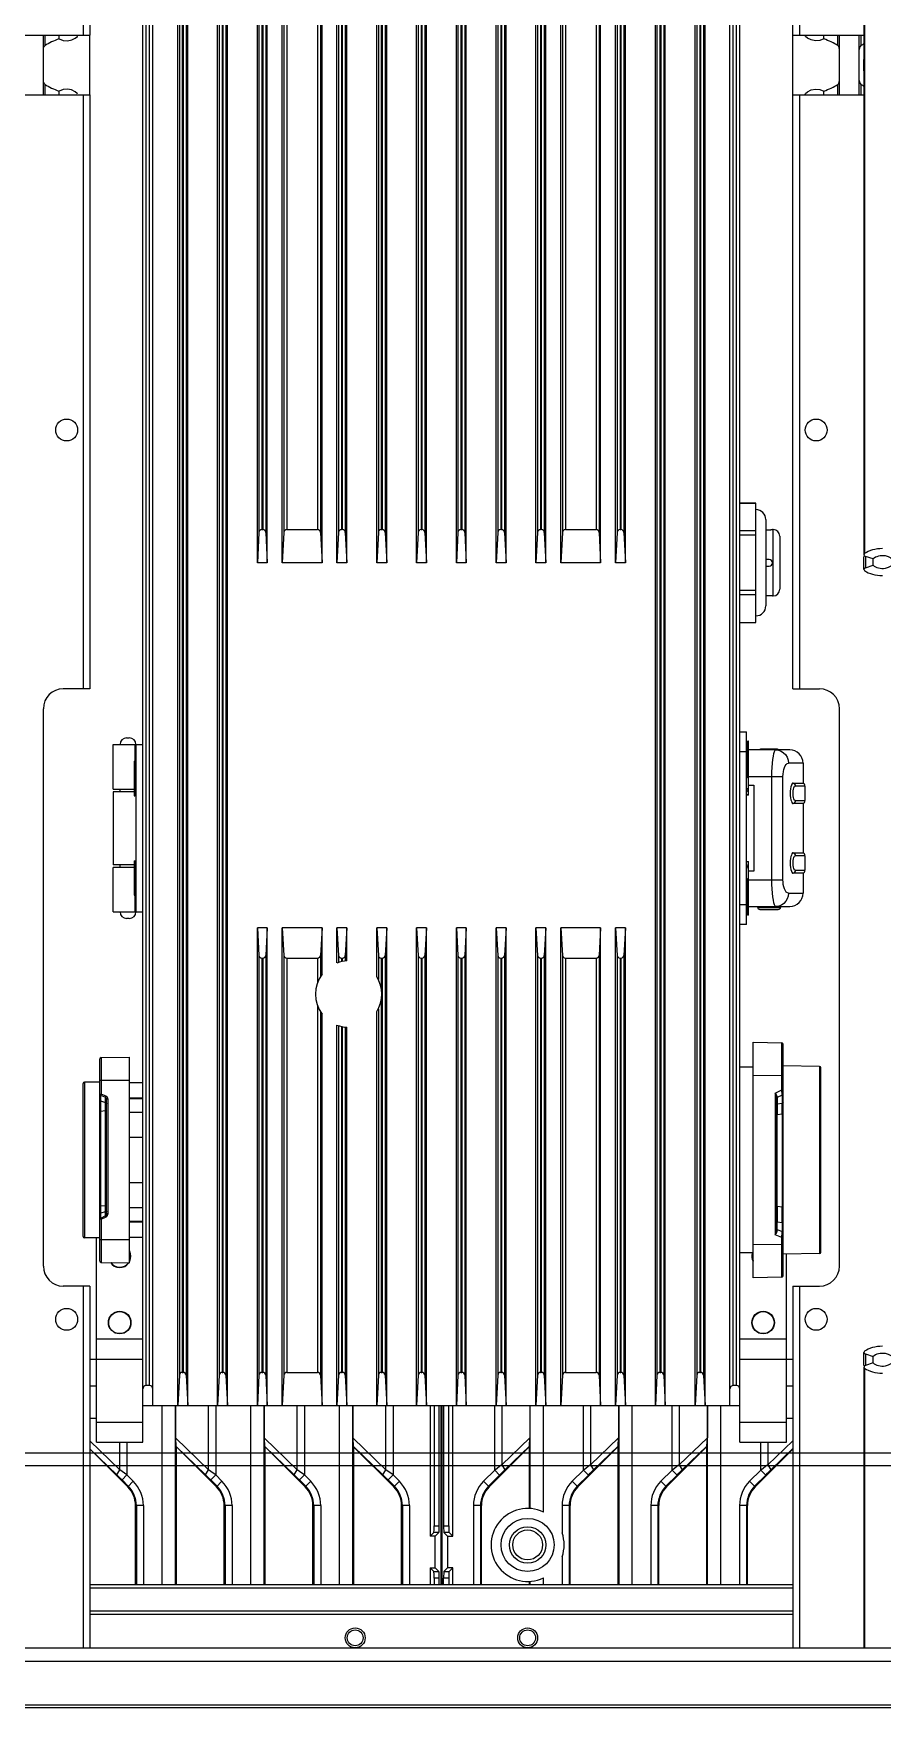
# Model space of a CAD drawing. Header units: millimetres. Extents: x -3132 to 28633, y 682 to 5849.
# Drawn here: x 23249.4 to 23377.4, y 4088.2 to 4340.5 of the extents above; entities that cross this region are included whole.
import ezdxf

# ---------------------------------------------------------------- set-up
doc = ezdxf.new("R2010")
doc.units = ezdxf.units.MM
doc.layers.add('02___PRT_ALL_AXES', color=7, linetype='Continuous')
doc.layers.add('SOLID_GEOM_14', color=7, linetype='Continuous')

# ---------------------------------------------------------------- blocks, each defined once
blk = doc.blocks.new('134567')
at = {"color": 7, "linetype": 'Continuous'}
for p, q in [((3410.58, -319.66), (3410.58, 342.84)), ((3412.08, -314.16), (3412.08, 342.84)), ((3415.83, -314.16), (3415.83, 342.84)), ((3417.33, -314.16), (3417.33, 342.84)), ((3421.83, -314.16), (3421.83, 342.84)), ((3423.33, -314.16), (3423.33, 342.84)), ((3487.83, -314.16), (3487.83, 342.84)), ((3489.33, -314.16), (3489.33, 342.84)), ((3493.83, -314.16), (3493.83, 342.84)), ((3495.33, -314.16), (3495.33, 342.84)), ((3499.08, -314.16), (3499.08, 342.84)), ((3500.58, -319.66), (3500.58, 342.84)), ((3411.08, -311.16), (3411.08, 339.84)), ((3411.58, -311.16), (3411.58, 339.84)), ((3416.07, 338.27), (3416.07, -309.58)), ((3417.09, 338.27), (3417.09, -309.58)), ((3422.07, 338.27), (3422.07, -309.58)), ((3423.09, 338.27), (3423.09, -309.58)), ((3488.07, 338.27), (3488.07, -309.58)), ((3489.09, 338.27), (3489.09, -309.58)), ((3494.07, 338.27), (3494.07, -309.58)), ((3495.09, 338.27), (3495.09, -309.58)), ((3499.58, -311.16), (3499.58, 339.84)), ((3500.08, -311.16), (3500.08, 339.84)), ((3416.52, 337.84), (3416.52, -309.16)), ((3416.64, 337.84), (3416.64, -309.16)), ((3422.52, 337.84), (3422.52, -309.16)), ((3422.64, 337.84), (3422.64, -309.16)), ((3488.52, 337.84), (3488.52, -309.16)), ((3488.64, 337.84), (3488.64, -309.16)), ((3494.52, 337.84), (3494.52, -309.16)), ((3494.64, 337.84), (3494.64, -309.16)), ((3427.83, -187.16), (3427.83, 232.84)), ((3429.33, -187.16), (3429.33, 232.84)), ((3431.58, -187.16), (3431.58, 232.84)), ((3437.58, -187.16), (3437.58, 232.84)), ((3439.83, -187.16), (3439.83, 232.84)), ((3441.33, -187.16), (3441.33, 232.84)), ((3445.83, -187.16), (3445.83, 232.84)), ((3447.33, -187.16), (3447.33, 232.84)), ((3451.83, -187.16), (3451.83, 232.84)), ((3453.33, -187.16), (3453.33, 232.84)), ((3457.83, -187.16), (3457.83, 232.84)), ((3459.33, -187.16), (3459.33, 232.84)), ((3463.83, -187.16), (3463.83, 232.84)), ((3465.33, -187.16), (3465.33, 232.84)), ((3469.83, -187.16), (3469.83, 232.84)), ((3471.33, -187.16), (3471.33, 232.84)), ((3473.58, -187.16), (3473.58, 232.84)), ((3479.58, -187.16), (3479.58, 232.84)), ((3481.83, -187.16), (3481.83, 232.84)), ((3483.33, -187.16), (3483.33, 232.84)), ((3428.07, 228.27), (3428.07, -182.58)), ((3428.52, 227.84), (3428.52, -182.16)), ((3428.64, 227.84), (3428.64, -182.16)), ((3429.09, 228.27), (3429.09, -182.58)), ((3431.82, 228.27), (3431.82, -182.58)), ((3432.27, 227.84), (3432.27, -182.16)), ((3436.89, 227.84), (3436.89, -182.16)), ((3437.34, 228.27), (3437.34, -182.58)), ((3440.07, 228.27), (3440.07, -182.58)), ((3440.52, 227.84), (3440.52, -182.16)), ((3440.64, 227.84), (3440.64, -182.16)), ((3441.09, 228.27), (3441.09, -182.58)), ((3446.07, 228.27), (3446.07, -182.58)), ((3446.52, 227.84), (3446.52, -182.16)), ((3446.64, 227.84), (3446.64, -182.16)), ((3447.09, 228.27), (3447.09, -182.58)), ((3452.07, 228.27), (3452.07, -182.58)), ((3452.52, 227.84), (3452.52, -182.16)), ((3452.64, 227.84), (3452.64, -182.16)), ((3453.09, 228.27), (3453.09, -182.58)), ((3458.07, 228.27), (3458.07, -182.58)), ((3458.52, 227.84), (3458.52, -182.16)), ((3458.64, 227.84), (3458.64, -182.16)), ((3459.09, 228.27), (3459.09, -182.58)), ((3464.07, 228.27), (3464.07, -182.58)), ((3464.52, 227.84), (3464.52, -182.16)), ((3464.64, 227.84), (3464.64, -182.16)), ((3465.09, 228.27), (3465.09, -182.58)), ((3470.07, 228.27), (3470.07, -182.58)), ((3470.52, 227.84), (3470.52, -182.16)), ((3470.64, 227.84), (3470.64, -182.16)), ((3471.09, 228.27), (3471.09, -182.58)), ((3473.82, 228.27), (3473.82, -182.58)), ((3474.27, 227.84), (3474.27, -182.16)), ((3478.89, 227.84), (3478.89, -182.16)), ((3479.34, 228.27), (3479.34, -182.58)), ((3482.07, 228.27), (3482.07, -182.58)), ((3482.52, 227.84), (3482.52, -182.16)), ((3482.64, 227.84), (3482.64, -182.16)), ((3483.09, 228.27), (3483.09, -182.58)), ((3401.58, -12.16), (3401.58, -107.66)), ((3402.58, -12.16), (3402.58, -107.66)), ((3508.58, -206.16), (3508.58, -12.16)), ((3509.58, -12.16), (3509.58, -107.66)), ((3519.27, -21.24), (3519.27, -111.32)), ((3519.39, -185.78), (3519.39, -21.42)), ((3395.58, -109.84), (3395.58, -107.66)), ((3395.83, -109.23), (3395.83, -107.66)), ((3508.58, -107.66), (3519.27, -107.66)), ((3513.22, -108.23), (3513.22, -107.66)), ((3515.33, -109.23), (3515.33, -107.66)), ((3515.58, -116.66), (3515.58, -107.66)), ((3518.58, -116.62), (3518.58, -107.69)), ((3518.83, -107.69), (3518.83, -109.23)), ((3519.27, -113.04), (3519.27, -185.96)), ((3395.58, -116.66), (3395.58, -114.48)), ((3395.83, -116.66), (3395.83, -115.08)), ((3515.33, -116.66), (3515.33, -115.08)), ((3518.83, -115.08), (3518.83, -116.62)), ((3401.58, -116.66), (3401.58, -206.16)), ((3402.58, -116.66), (3402.58, -206.16)), ((3508.58, -116.66), (3519.27, -116.66)), ((3509.58, -116.66), (3509.58, -206.16)), ((3513.22, -116.63), (3513.22, -116.08)), ((3428.07, -182.58), (3427.83, -187.16)), ((3428.52, -182.16), (3428.64, -182.16)), ((3429.09, -182.58), (3429.33, -187.16)), ((3431.82, -182.58), (3431.58, -187.16)), ((3432.27, -182.16), (3436.89, -182.16)), ((3437.34, -182.58), (3437.58, -187.16)), ((3440.07, -182.58), (3439.83, -187.16)), ((3440.52, -182.16), (3440.64, -182.16)), ((3441.09, -182.58), (3441.33, -187.16)), ((3446.07, -182.58), (3445.83, -187.16)), ((3446.52, -182.16), (3446.64, -182.16)), ((3447.09, -182.58), (3447.33, -187.16)), ((3452.07, -182.58), (3451.83, -187.16)), ((3452.52, -182.16), (3452.64, -182.16)), ((3453.09, -182.58), (3453.33, -187.16)), ((3458.07, -182.58), (3457.83, -187.16)), ((3458.52, -182.16), (3458.64, -182.16)), ((3459.09, -182.58), (3459.33, -187.16)), ((3464.07, -182.58), (3463.83, -187.16)), ((3464.52, -182.16), (3464.64, -182.16)), ((3465.09, -182.58), (3465.33, -187.16)), ((3470.07, -182.58), (3469.83, -187.16)), ((3470.52, -182.16), (3470.64, -182.16)), ((3471.09, -182.58), (3471.33, -187.16)), ((3473.82, -182.58), (3473.58, -187.16)), ((3474.27, -182.16), (3478.89, -182.16)), ((3479.34, -182.58), (3479.58, -187.16)), ((3482.07, -182.58), (3481.83, -187.16)), ((3482.52, -182.16), (3482.64, -182.16)), ((3483.09, -182.58), (3483.33, -187.16)), ((3519.27, -188.17), (3519.27, -186.21)), ((3520.65, -186.59), (3519.52, -186.21)), ((3519.52, -186.21), (3519.52, -187.92)), ((3520.65, -187.54), (3520.65, -186.59)), ((3429.33, -187.16), (3427.83, -187.16)), ((3437.58, -187.16), (3431.58, -187.16)), ((3441.33, -187.16), (3439.83, -187.16)), ((3447.33, -187.16), (3445.83, -187.16)), ((3453.33, -187.16), (3451.83, -187.16)), ((3459.33, -187.16), (3457.83, -187.16)), ((3465.33, -187.16), (3463.83, -187.16)), ((3471.33, -187.16), (3469.83, -187.16)), ((3479.58, -187.16), (3473.58, -187.16)), ((3483.33, -187.16), (3481.83, -187.16)), ((3519.52, -187.92), (3520.65, -187.54)), ((3402.58, -206.16), (3398.58, -206.16)), ((3508.58, -206.16), (3512.58, -206.16)), ((3395.58, -293.16), (3395.58, -209.16)), ((3515.58, -293.16), (3515.58, -209.16)), ((3408.13, -213.56), (3408.53, -213.56)), ((3500.58, -212.66), (3501.58, -212.66)), ((3501.58, -241.66), (3501.58, -212.66)), ((3501.78, -214.06), (3501.58, -214.26)), ((3501.88, -214.06), (3501.78, -214.06)), ((3501.78, -219.26), (3501.78, -214.06)), ((3501.88, -222.16), (3501.88, -214.06)), ((3409.42, -214.56), (3409.53, -214.56)), ((3409.42, -217.1), (3409.42, -214.56)), ((3409.53, -217.21), (3409.53, -214.56)), ((3501.58, -215.66), (3500.58, -215.66)), ((3508.09, -215.36), (3501.88, -215.36)), ((3506.27, -215.26), (3503.67, -215.26)), ((3409.28, -217.06), (3409.38, -217.06)), ((3409.28, -217.06), (3409.28, -222.26)), ((3409.38, -217.06), (3409.58, -217.26)), ((3409.38, -217.06), (3409.38, -222.26)), ((3501.78, -219.26), (3501.58, -219.06)), ((3501.62, -219.36), (3507.07, -219.36)), ((3501.88, -219.46), (3501.66, -219.46)), ((3501.88, -219.26), (3501.78, -219.26)), ((3501.78, -219.36), (3501.78, -219.46)), ((3505.39, -234.96), (3505.39, -219.36)), ((3507.07, -234.96), (3507.07, -219.36)), ((3510.09, -217.36), (3507.89, -217.36)), ((3510.09, -217.36), (3510.09, -220.36)), ((3406.08, -221.26), (3409.28, -221.26)), ((3409.28, -221.66), (3406.08, -221.66)), ((3407.13, -221.66), (3407.13, -221.26)), ((3501.88, -220.66), (3502.69, -220.66)), ((3502.69, -220.66), (3502.69, -233.66)), ((3508.62, -220.36), (3510.09, -220.36)), ((3510.39, -220.81), (3508.91, -220.81)), ((3510.39, -220.81), (3510.39, -223)), ((3409.28, -222.26), (3409.38, -222.26)), ((3409.38, -222.26), (3409.58, -222.05)), ((3501.58, -222.11), (3501.88, -222.04)), ((3501.88, -222.16), (3501.58, -222.16)), ((3510.09, -223.46), (3508.62, -223.46)), ((3508.91, -223), (3510.39, -223)), ((3510.09, -223.46), (3510.09, -230.86)), ((3409.28, -232.06), (3409.38, -232.06)), ((3409.28, -232.06), (3409.28, -237.26)), ((3409.38, -232.06), (3409.58, -232.26)), ((3409.38, -232.06), (3409.38, -237.26)), ((3508.62, -230.86), (3510.09, -230.86)), ((3510.39, -231.31), (3508.91, -231.31)), ((3510.39, -231.31), (3510.39, -233.5)), ((3409.28, -232.66), (3406.08, -232.66)), ((3409.28, -233.06), (3406.08, -233.06)), ((3407.13, -233.06), (3407.13, -232.66)), ((3501.58, -232.16), (3501.88, -232.16)), ((3501.88, -232.27), (3501.58, -232.2)), ((3501.88, -240.26), (3501.88, -232.16)), ((3502.69, -233.66), (3501.88, -233.66)), ((3510.09, -233.96), (3508.62, -233.96)), ((3508.91, -233.5), (3510.39, -233.5)), ((3510.09, -233.96), (3510.09, -236.96)), ((3409.38, -237.26), (3409.58, -237.05)), ((3409.53, -239.76), (3409.53, -237.11)), ((3501.78, -235.06), (3501.58, -235.26)), ((3501.62, -234.96), (3507.07, -234.96)), ((3501.66, -234.86), (3501.88, -234.86)), ((3501.78, -234.86), (3501.78, -234.96)), ((3501.88, -235.06), (3501.78, -235.06)), ((3501.78, -240.26), (3501.78, -235.06)), ((3507.89, -236.96), (3510.09, -236.96)), ((3409.28, -237.26), (3409.38, -237.26)), ((3409.42, -239.76), (3409.42, -237.22)), ((3500.58, -238.66), (3501.58, -238.66)), ((3501.88, -238.96), (3508.09, -238.96)), ((3503.4, -239.06), (3503.21, -239.1)), ((3503.21, -239.1), (3506.74, -239.1)), ((3506.54, -239.06), (3503.4, -239.06)), ((3503.59, -239.4), (3506.36, -239.4)), ((3503.77, -239.06), (3503.77, -238.96)), ((3506.17, -239.06), (3506.17, -238.96)), ((3506.54, -239.06), (3506.74, -239.1)), ((3408.53, -240.76), (3408.13, -240.76)), ((3409.53, -239.76), (3409.42, -239.76)), ((3429.33, -242.16), (3427.83, -242.16)), ((3427.83, -242.16), (3428.07, -246.34)), ((3427.83, -314.16), (3427.83, -242.16)), ((3429.33, -242.16), (3429.09, -246.34)), ((3429.33, -314.16), (3429.33, -242.16)), ((3437.58, -242.16), (3431.58, -242.16)), ((3431.58, -242.16), (3431.82, -246.34)), ((3431.58, -314.16), (3431.58, -242.16)), ((3437.58, -242.16), (3437.34, -246.34)), ((3441.33, -242.16), (3439.83, -242.16)), ((3439.83, -242.16), (3440.07, -246.34)), ((3441.33, -242.16), (3441.09, -246.34)), ((3447.33, -242.16), (3445.83, -242.16)), ((3445.83, -242.16), (3446.07, -246.34)), ((3447.33, -242.16), (3447.09, -246.34)), ((3447.33, -314.16), (3447.33, -242.16)), ((3453.33, -242.16), (3451.83, -242.16)), ((3451.83, -242.16), (3452.07, -246.34)), ((3451.83, -314.16), (3451.83, -242.16)), ((3453.33, -242.16), (3453.09, -246.34)), ((3453.33, -314.16), (3453.33, -242.16)), ((3459.33, -242.16), (3457.83, -242.16)), ((3457.83, -242.16), (3458.07, -246.34)), ((3457.83, -314.16), (3457.83, -242.16)), ((3459.33, -242.16), (3459.09, -246.34)), ((3459.33, -314.16), (3459.33, -242.16)), ((3465.33, -242.16), (3463.83, -242.16)), ((3463.83, -242.16), (3464.07, -246.34)), ((3463.83, -314.16), (3463.83, -242.16)), ((3465.33, -242.16), (3465.09, -246.34)), ((3465.33, -314.16), (3465.33, -242.16)), ((3471.33, -242.16), (3469.83, -242.16)), ((3469.83, -242.16), (3470.07, -246.34)), ((3469.83, -314.16), (3469.83, -242.16)), ((3471.33, -242.16), (3471.09, -246.34)), ((3471.33, -314.16), (3471.33, -242.16)), ((3479.58, -242.16), (3473.58, -242.16)), ((3473.58, -242.16), (3473.82, -246.34)), ((3473.58, -314.16), (3473.58, -242.16)), ((3479.58, -242.16), (3479.34, -246.34)), ((3479.58, -314.16), (3479.58, -242.16)), ((3483.33, -242.16), (3481.83, -242.16)), ((3481.83, -242.16), (3482.07, -246.34)), ((3481.83, -314.16), (3481.83, -242.16)), ((3483.33, -242.16), (3483.09, -246.34)), ((3483.33, -314.16), (3483.33, -242.16)), ((3501.58, -241.66), (3500.58, -241.66)), ((3501.78, -240.26), (3501.58, -240.06)), ((3501.88, -240.26), (3501.78, -240.26)), ((3428.07, -246.34), (3428.07, -309.58)), ((3428.52, -246.73), (3428.64, -246.73)), ((3428.52, -246.73), (3428.52, -309.16)), ((3428.64, -246.73), (3428.64, -309.16)), ((3429.09, -246.34), (3429.09, -309.58)), ((3431.82, -246.34), (3431.82, -309.58)), ((3432.27, -246.73), (3436.89, -246.73)), ((3432.27, -246.73), (3432.27, -309.16)), ((3440.52, -246.73), (3440.64, -246.73)), ((3446.52, -246.73), (3446.64, -246.73)), ((3447.09, -246.34), (3447.09, -309.58)), ((3452.07, -246.34), (3452.07, -309.58)), ((3452.52, -246.73), (3452.64, -246.73)), ((3452.52, -246.73), (3452.52, -309.16)), ((3452.64, -246.73), (3452.64, -309.16)), ((3453.09, -246.34), (3453.09, -309.58)), ((3458.07, -246.34), (3458.07, -309.58)), ((3458.52, -246.73), (3458.64, -246.73)), ((3458.52, -246.73), (3458.52, -309.16)), ((3458.64, -246.73), (3458.64, -309.16)), ((3459.09, -246.34), (3459.09, -309.58)), ((3464.07, -246.34), (3464.07, -309.58)), ((3464.52, -246.73), (3464.64, -246.73)), ((3464.52, -246.73), (3464.52, -309.16)), ((3464.64, -246.73), (3464.64, -309.16)), ((3465.09, -246.34), (3465.09, -309.58)), ((3470.07, -246.34), (3470.07, -309.58)), ((3470.52, -246.73), (3470.64, -246.73)), ((3470.52, -246.73), (3470.52, -309.16)), ((3470.64, -246.73), (3470.64, -309.16)), ((3471.09, -246.34), (3471.09, -309.58)), ((3473.82, -246.34), (3473.82, -309.58)), ((3474.27, -246.73), (3478.89, -246.73)), ((3474.27, -246.73), (3474.27, -309.16)), ((3478.89, -246.73), (3478.89, -309.16)), ((3479.34, -246.34), (3479.34, -309.58)), ((3482.07, -246.34), (3482.07, -309.58)), ((3482.52, -246.73), (3482.64, -246.73)), ((3482.52, -246.73), (3482.52, -309.16)), ((3482.64, -246.73), (3482.64, -309.16)), ((3483.09, -246.34), (3483.09, -309.58)), ((3502.58, -259.41), (3506.89, -259.48)), ((3502.58, -294.91), (3502.58, -259.41)), ((3506.89, -266.57), (3506.89, -259.48)), ((3507.08, -294.63), (3507.08, -259.68)), ((3404.08, -292.38), (3404.08, -261.93)), ((3404.28, -261.73), (3408.58, -261.66)), ((3404.28, -261.73), (3404.28, -267.23)), ((3408.58, -292.66), (3408.58, -261.66)), ((3502.58, -263.16), (3500.58, -263.16)), ((3506.89, -264.48), (3502.58, -264.41)), ((3506.89, -264.48), (3507.08, -264.48)), ((3512.59, -263.05), (3507.08, -262.96)), ((3512.59, -263.05), (3512.59, -291.26)), ((3512.78, -291.06), (3512.78, -263.25)), ((3401.58, -288.69), (3401.58, -265.63)), ((3404.08, -265.41), (3401.78, -265.43)), ((3401.78, -265.43), (3401.78, -288.89)), ((3408.58, -265.16), (3404.08, -265.16)), ((3404.08, -267.23), (3404.28, -267.23)), ((3405.02, -267.54), (3404.28, -267.23)), ((3408.58, -265.47), (3410.58, -265.48)), ((3505.89, -267.07), (3506.89, -266.57)), ((3505.89, -267.07), (3505.89, -288.43)), ((3506.95, -267.37), (3506.21, -267.73)), ((3507.08, -266.57), (3506.89, -266.57)), ((3506.95, -267.37), (3506.89, -266.57)), ((3506.95, -267.37), (3506.95, -268.59)), ((3404.21, -267.4), (3404.95, -267.7)), ((3404.21, -267.4), (3404.21, -285.96)), ((3404.21, -268.25), (3404.95, -268.48)), ((3404.21, -269.79), (3404.95, -269.71)), ((3404.95, -285.59), (3404.95, -267.7)), ((3405.28, -267.97), (3405.08, -267.97)), ((3405.08, -285.2), (3405.08, -267.97)), ((3405.28, -267.97), (3405.28, -285.2)), ((3410.58, -267.84), (3408.58, -267.83)), ((3410.58, -267.96), (3408.58, -267.96)), ((3506.08, -287.64), (3506.08, -267.86)), ((3506.21, -267.73), (3506.21, -268.69)), ((3506.21, -268.69), (3506.95, -268.59)), ((3408.58, -269.95), (3410.58, -269.96)), ((3506.95, -270.25), (3506.21, -270.34)), ((3506.21, -284.12), (3506.21, -270.34)), ((3506.95, -270.25), (3506.95, -284.22)), ((3410.58, -273.76), (3408.58, -273.76)), ((3408.58, -280.55), (3410.58, -280.55)), ((3404.21, -284.01), (3404.95, -284.06)), ((3404.95, -284.98), (3404.21, -285.17)), ((3410.58, -284.35), (3408.58, -284.36)), ((3506.21, -284.12), (3506.95, -284.22)), ((3404.28, -286.09), (3404.08, -286.09)), ((3404.95, -285.59), (3404.21, -285.96)), ((3404.21, -285.96), (3404.28, -286.09)), ((3404.28, -286.09), (3405.02, -285.73)), ((3404.28, -286.09), (3404.28, -292.58)), ((3405.02, -285.73), (3404.95, -285.59)), ((3405.08, -285.2), (3405.28, -285.2)), ((3408.58, -286.35), (3410.58, -286.35)), ((3408.58, -286.48), (3410.58, -286.47)), ((3506.21, -286.47), (3506.95, -286.58)), ((3506.21, -287.62), (3506.21, -286.47)), ((3506.95, -286.58), (3506.95, -287.92)), ((3404.08, -288.91), (3401.78, -288.89)), ((3403.58, -319.66), (3403.58, -288.9)), ((3404.08, -289.16), (3408.58, -289.16)), ((3410.58, -288.83), (3408.58, -288.85)), ((3502.58, -289.91), (3506.89, -289.83)), ((3506.89, -288.84), (3505.89, -288.43)), ((3506.21, -287.62), (3506.95, -287.92)), ((3506.21, -287.62), (3506.22, -287.78)), ((3506.89, -288.84), (3506.94, -288.1)), ((3506.89, -288.84), (3507.08, -288.84)), ((3506.89, -294.83), (3506.89, -288.84)), ((3507.08, -289.83), (3506.89, -289.83)), ((3506.94, -288.1), (3506.95, -287.92)), ((3404.28, -292.58), (3408.58, -292.66)), ((3502.58, -291.16), (3500.58, -291.16)), ((3512.59, -291.26), (3507.08, -291.36)), ((3507.58, -319.66), (3507.58, -291.35)), ((3506.89, -294.83), (3502.58, -294.91)), ((3402.58, -296.16), (3398.58, -296.16)), ((3401.58, -296.16), (3401.58, -350.66)), ((3402.58, -296.16), (3402.58, -350.66)), ((3508.58, -296.16), (3512.58, -296.16)), ((3508.58, -296.16), (3508.58, -350.66)), ((3509.58, -296.16), (3509.58, -350.66)), ((3410.58, -304.16), (3403.58, -304.16)), ((3507.58, -304.16), (3500.58, -304.16)), ((3402.58, -307.16), (3410.58, -307.16)), ((3500.58, -307.16), (3508.58, -307.16)), ((3519.27, -308.1), (3519.27, -306.14)), ((3519.52, -306.39), (3520.65, -306.77)), ((3519.52, -306.39), (3519.52, -308.1)), ((3520.65, -307.73), (3519.52, -308.1)), ((3520.65, -307.73), (3520.65, -306.77)), ((3416.07, -309.58), (3415.83, -314.16)), ((3416.52, -309.16), (3416.64, -309.16)), ((3417.09, -309.58), (3417.33, -314.16)), ((3422.07, -309.58), (3421.83, -314.16)), ((3422.52, -309.16), (3422.64, -309.16)), ((3423.09, -309.58), (3423.33, -314.16)), ((3428.07, -309.58), (3427.83, -314.16)), ((3428.52, -309.16), (3428.64, -309.16)), ((3429.09, -309.58), (3429.33, -314.16)), ((3431.82, -309.58), (3431.58, -314.16)), ((3432.27, -309.16), (3436.89, -309.16)), ((3437.34, -309.58), (3437.58, -314.16)), ((3440.07, -309.58), (3439.83, -314.16)), ((3440.52, -309.16), (3440.64, -309.16)), ((3441.09, -309.58), (3441.33, -314.16)), ((3446.07, -309.58), (3445.83, -314.16)), ((3446.52, -309.16), (3446.64, -309.16)), ((3447.09, -309.58), (3447.33, -314.16)), ((3452.07, -309.58), (3451.83, -314.16)), ((3452.52, -309.16), (3452.64, -309.16)), ((3453.09, -309.58), (3453.33, -314.16)), ((3458.07, -309.58), (3457.83, -314.16)), ((3458.52, -309.16), (3458.64, -309.16)), ((3459.09, -309.58), (3459.33, -314.16)), ((3464.07, -309.58), (3463.83, -314.16)), ((3464.52, -309.16), (3464.64, -309.16)), ((3465.09, -309.58), (3465.33, -314.16)), ((3470.07, -309.58), (3469.83, -314.16)), ((3470.52, -309.16), (3470.64, -309.16)), ((3471.09, -309.58), (3471.33, -314.16)), ((3473.82, -309.58), (3473.58, -314.16)), ((3474.27, -309.16), (3478.89, -309.16)), ((3479.34, -309.58), (3479.58, -314.16)), ((3482.07, -309.58), (3481.83, -314.16)), ((3482.52, -309.16), (3482.64, -309.16)), ((3483.09, -309.58), (3483.33, -314.16)), ((3488.07, -309.58), (3487.83, -314.16)), ((3488.52, -309.16), (3488.64, -309.16)), ((3489.09, -309.58), (3489.33, -314.16)), ((3494.07, -309.58), (3493.83, -314.16)), ((3494.52, -309.16), (3494.64, -309.16)), ((3495.09, -309.58), (3495.33, -314.16)), ((3519.27, -308.35), (3519.27, -350.66)), ((3519.39, -350.66), (3519.39, -308.54)), ((3402.58, -311.21), (3403.58, -311.21)), ((3411.58, -311.16), (3411.08, -311.16)), ((3500.08, -311.16), (3499.58, -311.16)), ((3507.58, -311.21), (3508.58, -311.21)), ((3410.58, -314.16), (3500.58, -314.16)), ((3413.46, -341.16), (3413.46, -314.16)), ((3415.46, -314.16), (3415.46, -341.16)), ((3415.52, -319.06), (3415.52, -314.16)), ((3420.48, -323.85), (3420.48, -314.16)), ((3421.55, -314.16), (3421.55, -324.62)), ((3426.83, -341.16), (3426.83, -314.16)), ((3428.83, -314.16), (3428.83, -341.16)), ((3428.89, -319.06), (3428.89, -314.16)), ((3433.85, -323.85), (3433.85, -314.16)), ((3434.92, -314.16), (3434.92, -324.62)), ((3440.2, -341.16), (3440.2, -314.16)), ((3442.2, -314.16), (3442.2, -341.17)), ((3442.26, -319.06), (3442.26, -314.16)), ((3447.22, -323.85), (3447.22, -314.16)), ((3448.29, -314.16), (3448.29, -324.62)), ((3453.86, -314.16), (3453.86, -333.85)), ((3454.48, -314.16), (3454.48, -332.29)), ((3455.26, -332.29), (3455.26, -314.16)), ((3455.48, -314.16), (3455.48, -341.16)), ((3455.68, -341.16), (3455.68, -314.16)), ((3455.9, -314.16), (3455.9, -332.29)), ((3456.68, -332.29), (3456.68, -314.16)), ((3457.3, -333.85), (3457.3, -314.16)), ((3463.62, -323.88), (3463.62, -314.16)), ((3464.69, -314.16), (3464.69, -323.11)), ((3468.93, -314.16), (3468.93, -319.02)), ((3468.97, -329.67), (3468.97, -314.16)), ((3470.96, -330.2), (3470.96, -314.16)), ((3476.99, -323.88), (3476.99, -314.16)), ((3478.06, -314.16), (3478.06, -323.11)), ((3482.3, -314.16), (3482.3, -319.02)), ((3482.34, -314.16), (3482.34, -341.16)), ((3484.33, -341.16), (3484.33, -314.16)), ((3490.36, -323.88), (3490.36, -314.16)), ((3491.43, -314.16), (3491.43, -323.11)), ((3495.67, -314.16), (3495.67, -319.02)), ((3495.71, -341.16), (3495.71, -314.16)), ((3497.7, -341.16), (3497.7, -314.16)), ((3403.58, -316.11), (3402.58, -316.11)), ((3403.58, -316.66), (3410.58, -316.66)), ((3500.58, -316.66), (3507.58, -316.66)), ((3508.58, -316.11), (3507.58, -316.11)), ((3407.11, -323.85), (3402.58, -319.48)), ((3403.58, -319.66), (3410.58, -319.66)), ((3407.11, -323.85), (3407.11, -319.66)), ((3408.18, -319.66), (3408.18, -324.62)), ((3420.48, -323.85), (3415.52, -319.06)), ((3415.59, -320.32), (3415.52, -319.06)), ((3415.59, -320.32), (3420.02, -324.59)), ((3415.59, -320.34), (3415.6, -320.34)), ((3415.6, -320.34), (3415.6, -341.16)), ((3415.6, -320.35), (3421.66, -326.41)), ((3433.85, -323.85), (3428.89, -319.06)), ((3428.96, -320.32), (3428.89, -319.06)), ((3428.96, -320.32), (3433.39, -324.59)), ((3428.96, -320.34), (3428.97, -320.34)), ((3428.97, -320.34), (3428.97, -341.16)), ((3428.97, -320.35), (3435.03, -326.41)), ((3447.22, -323.85), (3442.26, -319.06)), ((3442.33, -320.32), (3442.26, -319.06)), ((3442.33, -320.32), (3446.76, -324.59)), ((3442.33, -320.32), (3442.34, -320.36)), ((3442.34, -320.36), (3448.4, -326.41)), ((3442.34, -320.36), (3442.34, -341.16)), ((3462.77, -326.41), (3468.82, -320.36)), ((3468.93, -319.02), (3464.69, -323.11)), ((3465.15, -323.86), (3468.86, -320.27)), ((3468.82, -320.36), (3468.86, -320.27)), ((3468.82, -320.36), (3468.82, -329.66)), ((3468.86, -320.27), (3468.93, -319.02)), ((3476.14, -326.41), (3482.19, -320.36)), ((3482.3, -319.02), (3478.06, -323.11)), ((3478.52, -323.86), (3482.23, -320.27)), ((3482.19, -320.36), (3482.23, -320.27)), ((3482.19, -320.36), (3482.19, -341.16)), ((3482.23, -320.27), (3482.3, -319.02)), ((3489.51, -326.41), (3495.56, -320.36)), ((3495.67, -319.02), (3491.43, -323.11)), ((3491.89, -323.86), (3495.6, -320.27)), ((3495.56, -320.36), (3495.6, -320.27)), ((3495.56, -320.36), (3495.56, -341.16)), ((3495.6, -320.27), (3495.67, -319.02)), ((3500.58, -319.66), (3507.58, -319.66)), ((3503.73, -323.88), (3503.73, -319.66)), ((3508.58, -319.45), (3504.8, -323.11)), ((3504.8, -319.66), (3504.8, -323.11)), ((3402.58, -320.67), (3406.65, -324.59)), ((3402.58, -320.7), (3408.29, -326.41)), ((3502.88, -326.41), (3508.58, -320.71)), ((3505.26, -323.86), (3508.58, -320.64)), ((3406.65, -324.59), (3407.11, -323.85)), ((3408.18, -324.62), (3407.43, -325.37)), ((3407.43, -325.37), (3408.38, -326.32)), ((3409.13, -325.57), (3408.18, -324.62)), ((3420.02, -324.59), (3420.48, -323.85)), ((3421.55, -324.62), (3420.8, -325.37)), ((3420.8, -325.37), (3421.75, -326.32)), ((3422.5, -325.57), (3421.55, -324.62)), ((3433.39, -324.59), (3433.85, -323.85)), ((3434.17, -325.37), (3434.92, -324.62)), ((3434.17, -325.37), (3435.12, -326.32)), ((3435.87, -325.57), (3434.92, -324.62)), ((3446.76, -324.59), (3447.22, -323.85)), ((3448.29, -324.62), (3447.54, -325.37)), ((3447.54, -325.37), (3448.49, -326.32)), ((3449.24, -325.57), (3448.29, -324.62)), ((3463.62, -323.88), (3461.93, -325.57)), ((3464.36, -324.63), (3462.67, -326.32)), ((3464.36, -324.63), (3463.62, -323.88)), ((3464.69, -323.11), (3465.15, -323.86)), ((3476.99, -323.88), (3475.3, -325.57)), ((3477.73, -324.63), (3476.04, -326.32)), ((3477.73, -324.63), (3476.99, -323.88)), ((3478.06, -323.11), (3478.52, -323.86)), ((3490.36, -323.88), (3488.67, -325.57)), ((3491.1, -324.63), (3489.41, -326.32)), ((3491.1, -324.63), (3490.36, -323.88)), ((3491.43, -323.11), (3491.89, -323.86)), ((3503.73, -323.88), (3502.04, -325.57)), ((3504.47, -324.63), (3502.78, -326.32)), ((3504.47, -324.63), (3503.73, -323.88)), ((3504.8, -323.11), (3505.26, -323.86)), ((3408.29, -326.41), (3409.13, -325.57)), ((3421.66, -326.41), (3422.5, -325.57)), ((3435.03, -326.41), (3435.87, -325.57)), ((3448.4, -326.41), (3449.24, -325.57)), ((3461.93, -325.57), (3462.77, -326.41)), ((3475.3, -325.57), (3476.14, -326.41)), ((3488.67, -325.57), (3489.51, -326.41)), ((3502.04, -325.57), (3502.88, -326.41)), ((3410.65, -329.24), (3409.46, -329.24)), ((3409.46, -341.16), (3409.46, -329.24)), ((3409.59, -329.24), (3409.59, -341.16)), ((3410.65, -329.24), (3410.65, -341.16)), ((3424.02, -329.24), (3422.83, -329.24)), ((3422.83, -341.16), (3422.83, -329.24)), ((3422.96, -329.24), (3422.96, -341.16)), ((3424.02, -329.24), (3424.02, -341.16)), ((3437.39, -329.24), (3436.2, -329.24)), ((3436.2, -341.16), (3436.2, -329.24)), ((3436.33, -329.24), (3436.33, -341.16)), ((3437.39, -329.24), (3437.39, -341.16)), ((3450.76, -329.24), (3449.57, -329.24)), ((3449.57, -341.16), (3449.57, -329.24)), ((3449.7, -329.24), (3449.7, -341.16)), ((3450.76, -329.24), (3450.76, -341.16)), ((3461.6, -329.24), (3460.41, -329.24)), ((3460.41, -329.24), (3460.41, -341.16)), ((3461.46, -329.24), (3461.46, -341.16)), ((3461.6, -341.16), (3461.6, -329.24)), ((3474.97, -329.24), (3473.78, -329.24)), ((3473.78, -329.24), (3473.78, -333.35)), ((3474.83, -329.24), (3474.83, -341.16)), ((3474.97, -341.16), (3474.97, -329.24)), ((3488.34, -329.24), (3487.15, -329.24)), ((3487.15, -329.24), (3487.15, -341.16)), ((3488.2, -329.24), (3488.2, -341.16)), ((3488.34, -341.16), (3488.34, -329.24)), ((3501.71, -329.24), (3500.52, -329.24)), ((3500.52, -329.24), (3500.52, -341.16)), ((3501.57, -329.24), (3501.57, -341.16)), ((3501.71, -341.16), (3501.71, -329.24)), ((3454.48, -332.29), (3455.26, -332.29)), ((3455.9, -332.29), (3456.68, -332.29)), ((3454.43, -333.28), (3453.86, -333.85)), ((3454.64, -333.85), (3453.86, -333.85)), ((3455.21, -333.28), (3454.43, -333.28)), ((3455.21, -333.28), (3454.64, -333.85)), ((3454.64, -338.62), (3454.64, -333.85)), ((3456.73, -333.28), (3455.95, -333.28)), ((3456.52, -333.85), (3455.95, -333.28)), ((3456.52, -333.85), (3457.3, -333.85)), ((3456.52, -333.85), (3456.52, -338.62)), ((3457.3, -333.85), (3456.73, -333.28)), ((3473.78, -336.96), (3473.78, -341.16)), ((3453.86, -338.62), (3454.64, -338.62)), ((3454.43, -339.18), (3453.86, -338.62)), ((3453.86, -338.62), (3453.86, -341.16)), ((3454.43, -339.18), (3455.21, -339.18)), ((3455.26, -340.18), (3454.48, -340.18)), ((3454.48, -340.18), (3454.48, -341.16)), ((3455.21, -339.18), (3454.64, -338.62)), ((3455.26, -341.16), (3455.26, -340.18)), ((3456.68, -340.18), (3455.9, -340.18)), ((3455.9, -341.16), (3455.9, -340.18)), ((3456.52, -338.62), (3455.95, -339.18)), ((3455.95, -339.18), (3456.73, -339.18)), ((3457.3, -338.62), (3456.52, -338.62)), ((3456.68, -340.18), (3456.68, -341.16)), ((3457.3, -338.62), (3456.73, -339.18)), ((3457.3, -341.16), (3457.3, -338.62)), ((3470.96, -341.16), (3470.96, -340.12)), ((3508.58, -341.16), (3402.58, -341.16)), ((3508.58, -341.66), (3402.58, -341.66)), ((3468.82, -340.65), (3468.82, -341.16)), ((3468.97, -341.17), (3468.97, -340.64)), ((3508.58, -345.16), (3402.58, -345.16)), ((3508.58, -345.66), (3402.58, -345.66)), ((3244.08, -350.66), (3667.08, -350.66)), ((3244.08, -352.66), (3667.08, -352.66)), ((3244.08, -359.66), (3667.08, -359.66))]:
    blk.add_line(p, q, dxfattribs=at)
for points in [[(3513.22, -108.23), (3512.62, -108.46), (3511.97, -108.52), (3511.33, -108.39), (3510.78, -108.13), (3510.47, -107.86), (3510.43, -107.77)], [(3515.58, -109.84), (3515.56, -109.59), (3515.48, -109.39), (3515.33, -109.23)], [(3518.83, -109.23), (3518.69, -109.39), (3518.61, -109.59), (3518.58, -109.84)], [(3519.27, -113.04), (3519.27, -112.7), (3519.28, -112.36), (3519.28, -112.01), (3519.28, -111.66), (3519.27, -111.32)], [(3510.79, -116.18), (3511.33, -115.92), (3511.98, -115.8), (3512.63, -115.86), (3513.22, -116.08)], [(3515.33, -115.08), (3515.48, -114.93), (3515.56, -114.72), (3515.58, -114.48)], [(3518.58, -114.48), (3518.61, -114.72), (3518.69, -114.93), (3518.83, -115.08)], [(3510.43, -116.54), (3510.47, -116.45), (3510.79, -116.18)], [(3505.39, -219.36), (3505.4, -218.68), (3505.43, -218), (3505.48, -217.35), (3505.54, -216.79), (3505.62, -216.3), (3505.71, -215.89), (3505.8, -215.6), (3505.9, -215.42), (3506, -215.36)], [(3506, -215.36), (3506.42, -215.41), (3506.81, -215.55), (3507.16, -215.78), (3507.46, -216.08), (3507.69, -216.47), (3507.84, -216.9), (3507.89, -217.36)], [(3507.07, -219.36), (3507.08, -219), (3507.13, -218.64), (3507.2, -218.3), (3507.3, -218), (3507.42, -217.74), (3507.57, -217.54), (3507.72, -217.4), (3507.89, -217.36)], [(3501.58, -221.33), (3501.74, -221.38), (3501.88, -221.4)], [(3501.58, -221.64), (3501.59, -221.64), (3501.67, -221.59), (3501.76, -221.55), (3501.86, -221.51), (3501.88, -221.5)], [(3508.62, -220.36), (3508.52, -220.39), (3508.43, -220.51), (3508.35, -220.7), (3508.27, -220.94), (3508.22, -221.24), (3508.18, -221.56), (3508.17, -221.91), (3508.18, -222.25), (3508.22, -222.57), (3508.27, -222.87), (3508.34, -223.11), (3508.43, -223.3), (3508.52, -223.42), (3508.62, -223.46)], [(3508.91, -223), (3508.83, -222.97), (3508.77, -222.87), (3508.7, -222.72), (3508.65, -222.53), (3508.62, -222.29), (3508.6, -222.04), (3508.6, -221.78), (3508.62, -221.52), (3508.65, -221.29), (3508.7, -221.09), (3508.77, -220.94), (3508.83, -220.85), (3508.91, -220.81)], [(3508.62, -220.36), (3508.73, -220.43), (3508.83, -220.54), (3508.89, -220.67), (3508.91, -220.81)], [(3508.91, -223), (3508.89, -223.14), (3508.83, -223.27), (3508.74, -223.38), (3508.62, -223.46)], [(3508.62, -230.86), (3508.52, -230.89), (3508.43, -231.01), (3508.35, -231.2), (3508.27, -231.44), (3508.22, -231.74), (3508.18, -232.06), (3508.17, -232.41), (3508.18, -232.75), (3508.22, -233.07), (3508.27, -233.37), (3508.34, -233.61), (3508.43, -233.8), (3508.52, -233.92), (3508.62, -233.96)], [(3508.91, -233.5), (3508.83, -233.47), (3508.77, -233.37), (3508.7, -233.22), (3508.65, -233.03), (3508.62, -232.79), (3508.6, -232.54), (3508.6, -232.28), (3508.62, -232.02), (3508.65, -231.79), (3508.7, -231.59), (3508.77, -231.44), (3508.83, -231.35), (3508.91, -231.31)], [(3508.62, -230.86), (3508.73, -230.93), (3508.83, -231.04), (3508.89, -231.17), (3508.91, -231.31)], [(3501.88, -232.82), (3501.86, -232.8), (3501.76, -232.76), (3501.67, -232.72), (3501.59, -232.68), (3501.58, -232.67)], [(3501.88, -232.91), (3501.75, -232.93), (3501.58, -232.98)], [(3508.91, -233.5), (3508.89, -233.64), (3508.83, -233.77), (3508.74, -233.88), (3508.62, -233.96)], [(3506, -238.96), (3505.9, -238.89), (3505.8, -238.71), (3505.71, -238.42), (3505.62, -238.01), (3505.54, -237.52), (3505.48, -236.96), (3505.43, -236.31), (3505.4, -235.63), (3505.39, -234.96)], [(3507.89, -236.96), (3507.84, -237.4), (3507.71, -237.81), (3507.49, -238.18), (3507.2, -238.5), (3506.84, -238.75), (3506.43, -238.9), (3506, -238.96)], [(3507.89, -236.96), (3507.73, -236.91), (3507.57, -236.78), (3507.43, -236.58), (3507.3, -236.31), (3507.2, -236.01), (3507.12, -235.66), (3507.08, -235.3), (3507.07, -234.96)], [(3404.21, -267.4), (3404.15, -267.36), (3404.1, -267.3), (3404.08, -267.23)], [(3404.28, -267.23), (3404.25, -267.3), (3404.23, -267.35), (3404.21, -267.4)], [(3506.08, -267.35), (3506.02, -267.26), (3505.96, -267.16), (3505.89, -267.07)], [(3506, -267.41), (3505.96, -267.3), (3505.93, -267.18), (3505.89, -267.07)], [(3506.08, -267.35), (3506.05, -267.37), (3506.03, -267.39), (3506, -267.41)], [(3506.21, -267.73), (3506.2, -267.61), (3506.16, -267.49), (3506.08, -267.35)], [(3506.95, -267.37), (3507.02, -267.34), (3507.07, -267.29), (3507.08, -267.23)], [(3404.08, -268.09), (3404.1, -268.15), (3404.15, -268.21), (3404.21, -268.25)], [(3404.08, -269.85), (3404.1, -269.82), (3404.15, -269.8), (3404.21, -269.79)], [(3404.95, -267.7), (3404.97, -267.66), (3404.99, -267.6), (3405.02, -267.54)], [(3404.95, -267.7), (3405, -267.74), (3405.05, -267.8), (3405.07, -267.88), (3405.08, -267.97)], [(3404.95, -268.48), (3405.02, -268.52), (3405.07, -268.58), (3405.08, -268.64)], [(3405.08, -269.65), (3405.07, -269.67), (3405.02, -269.69), (3404.95, -269.71)], [(3405.02, -267.54), (3405.12, -267.6), (3405.2, -267.69), (3405.26, -267.82), (3405.28, -267.97)], [(3506.08, -267.86), (3506.07, -267.72), (3506.04, -267.58), (3506, -267.41)], [(3506.21, -267.73), (3506.15, -267.76), (3506.1, -267.81), (3506.08, -267.86)], [(3506.21, -268.69), (3506.15, -268.71), (3506.1, -268.76), (3506.08, -268.82)], [(3506.21, -268.69), (3506.21, -269.02), (3506.21, -269.45), (3506.21, -269.92), (3506.21, -270.34)], [(3507.08, -268.46), (3507.07, -268.52), (3507.02, -268.56), (3506.95, -268.59)], [(3506.95, -270.25), (3506.96, -269.8), (3506.96, -269.36), (3506.96, -268.95), (3506.95, -268.59)], [(3506.08, -270.3), (3506.1, -270.32), (3506.15, -270.33), (3506.21, -270.34)], [(3506.95, -270.25), (3507.02, -270.26), (3507.07, -270.27), (3507.08, -270.29)], [(3404.08, -283.98), (3404.1, -283.99), (3404.15, -284.01), (3404.21, -284.01)], [(3405.08, -284.09), (3405.07, -284.08), (3405.02, -284.07), (3404.95, -284.06)], [(3405.08, -284.85), (3405.07, -284.91), (3405.02, -284.95), (3404.95, -284.98)], [(3506.21, -284.12), (3506.15, -284.14), (3506.1, -284.16), (3506.08, -284.19)], [(3506.21, -284.12), (3506.2, -284.57), (3506.2, -285.01), (3506.2, -285.45), (3506.2, -285.84), (3506.2, -286.19), (3506.21, -286.47)], [(3507.08, -284.15), (3507.07, -284.18), (3507.02, -284.2), (3506.95, -284.22)], [(3506.95, -286.58), (3506.96, -286.3), (3506.97, -285.95), (3506.97, -285.55), (3506.97, -285.12), (3506.96, -284.67), (3506.95, -284.22)], [(3404.21, -285.17), (3404.15, -285.2), (3404.1, -285.25), (3404.08, -285.31)], [(3404.08, -286.09), (3404.1, -286.04), (3404.15, -285.99), (3404.21, -285.96)], [(3405.08, -285.2), (3405.08, -285.28), (3405.07, -285.34), (3405.06, -285.4), (3405.04, -285.45), (3405.02, -285.5), (3405, -285.54), (3404.98, -285.57), (3404.95, -285.59)], [(3405.28, -285.2), (3405.27, -285.32), (3405.25, -285.42), (3405.21, -285.51), (3405.17, -285.59), (3405.12, -285.65), (3405.07, -285.7), (3405.02, -285.73)], [(3506.08, -286.3), (3506.1, -286.37), (3506.15, -286.43), (3506.21, -286.47)], [(3506.1, -287.53), (3506.15, -287.59), (3506.21, -287.62)], [(3506.95, -286.58), (3507.02, -286.62), (3507.07, -286.67), (3507.08, -286.74)], [(3505.89, -288.43), (3505.93, -288.32), (3505.96, -288.21), (3506, -288.1)], [(3505.89, -288.43), (3505.96, -288.34), (3506.02, -288.25), (3506.08, -288.16)], [(3506, -288.1), (3506.04, -287.93), (3506.07, -287.77), (3506.08, -287.64)], [(3506.08, -288.16), (3506.05, -288.14), (3506.02, -288.12), (3506, -288.1)], [(3506.08, -287.64), (3506.1, -287.7), (3506.15, -287.75), (3506.22, -287.78)], [(3506.08, -288.16), (3506.17, -288.01), (3506.21, -287.89), (3506.22, -287.78)], [(3506.95, -287.92), (3507.02, -287.96), (3507.07, -288.02), (3507.08, -288.09)], [(3406.65, -324.59), (3406.9, -324.84), (3407.16, -325.1), (3407.43, -325.37)], [(3408.18, -324.62), (3407.82, -324.36), (3407.46, -324.1), (3407.11, -323.85)], [(3420.02, -324.59), (3420.27, -324.84), (3420.53, -325.1), (3420.8, -325.37)], [(3421.55, -324.62), (3421.19, -324.36), (3420.83, -324.1), (3420.48, -323.85)], [(3433.39, -324.59), (3433.64, -324.84), (3433.9, -325.1), (3434.17, -325.37)], [(3434.92, -324.62), (3434.56, -324.36), (3434.2, -324.1), (3433.85, -323.85)], [(3446.76, -324.59), (3447.01, -324.84), (3447.27, -325.1), (3447.54, -325.37)], [(3448.29, -324.62), (3447.93, -324.36), (3447.57, -324.1), (3447.22, -323.85)], [(3464.69, -323.11), (3464.34, -323.36), (3463.98, -323.62), (3463.62, -323.88)], [(3464.36, -324.63), (3464.63, -324.36), (3464.89, -324.1), (3465.15, -323.86)], [(3478.06, -323.11), (3477.71, -323.36), (3477.35, -323.62), (3476.99, -323.88)], [(3477.73, -324.63), (3478, -324.36), (3478.26, -324.1), (3478.52, -323.86)], [(3491.43, -323.11), (3491.08, -323.36), (3490.72, -323.62), (3490.36, -323.88)], [(3491.1, -324.63), (3491.37, -324.36), (3491.63, -324.1), (3491.89, -323.86)], [(3504.8, -323.11), (3504.45, -323.36), (3504.09, -323.62), (3503.73, -323.88)], [(3504.47, -324.63), (3504.74, -324.36), (3505, -324.1), (3505.26, -323.86)]]:
    blk.add_lwpolyline(points, dxfattribs=at)
for centre, radius in [((3512.08, -167.16), 1.65), ((3407.08, -301.66), 1.7), ((3407.08, -301.66), 1.65), ((3504.08, -301.66), 1.7), ((3504.08, -301.66), 1.65), ((3512.08, -301.16), 1.65), ((3468.58, -335.16), 4), ((3468.58, -335.16), 2.75), ((3468.58, -335.16), 2.25), ((3442.58, -349.16), 1.5), ((3442.58, -349.16), 1.2), ((3468.58, -349.16), 1.5), ((3468.58, -349.16), 1.2)]:
    blk.add_circle(centre, radius, dxfattribs=at)
for centre, radius, start, end in [((3398.58, -209.16), 3, 90, 180), ((3512.58, -209.16), 3, 0, 90), ((3408.13, -214.56), 1, 90, 180), ((3408.53, -214.56), 1, 0, 90), ((3503.67, -215.36), 0.1, 90.0754, 180), ((3506.27, -215.36), 0.1, 0, 90), ((3508.09, -217.36), 2, 0, 90), ((3509.89, -220.81), 0.5, 0, 66.4218), ((3509.89, -223), 0.5, 293.5782, 0), ((3509.89, -231.31), 0.5, 0, 66.4218), ((3509.89, -233.5), 0.5, 293.5782, 0), ((3508.09, -236.96), 2, 270, 0), ((3503.59, -239.01), 0.39, 193.5518, 270), ((3506.36, -239.01), 0.39, 270, 346.4482), ((3408.13, -239.76), 1, 180, 270), ((3408.53, -239.76), 1, 270, 0), ((3506.88, -259.68), 0.2, 0.0011, 89), ((3404.28, -261.93), 0.2, 91, 180), ((3512.58, -263.25), 0.2, 0, 89), ((3401.78, -265.63), 0.2, 90.5, 180), ((3401.78, -288.69), 0.2, 180, 269.5), ((3404.28, -292.38), 0.2, 180, 269), ((3407.08, -291.66), 1.7, 214.09, 323.9122), ((3407.08, -291.66), 1.7, 332.2116, 27.7884), ((3407.08, -291.66), 1.65, 335.6894, 24.3106), ((3504.08, -291.66), 1.7, 162.8406, 207.7884), ((3504.08, -291.66), 1.65, 162.2516, 204.3106), ((3512.58, -291.06), 0.2, 271, 0), ((3398.58, -293.16), 3, 180, 270), ((3407.08, -291.66), 1.65, 215.363, 322.7387), ((3506.88, -294.63), 0.2, 271, 359.999), ((3512.58, -293.16), 3, 270, 0), ((3405.46, -329.24), 4, 0, 45), ((3405.46, -329.24), 4.13, 0, 45), ((3405.46, -329.24), 5.19, 0, 45), ((3418.83, -329.24), 4, 0, 45), ((3418.83, -329.24), 4.13, 0, 45), ((3418.83, -329.24), 5.19, 0, 45), ((3432.2, -329.24), 4, 0, 45), ((3432.2, -329.24), 4.13, 0, 45), ((3432.2, -329.24), 5.19, 0, 45), ((3445.57, -329.24), 4, 0, 45), ((3445.57, -329.24), 4.13, 0, 45), ((3445.57, -329.24), 5.19, 0, 45), ((3465.6, -329.24), 5.19, 135, 180), ((3465.6, -329.24), 4.13, 135, 180), ((3465.6, -329.24), 4, 135, 180), ((3478.97, -329.24), 5.19, 135, 180), ((3478.97, -329.24), 4.13, 135, 180), ((3478.97, -329.24), 4, 135, 180), ((3492.34, -329.24), 5.19, 135, 180), ((3492.34, -329.24), 4.13, 135, 180), ((3492.34, -329.24), 4, 135, 180), ((3505.71, -329.24), 5.19, 135, 180), ((3505.71, -329.24), 4.13, 135, 180), ((3505.71, -329.24), 4, 135, 180), ((3468.58, -335.16), 5.5, 64.37, 295.63), ((3468.58, -335.16), 5.5, 340.8658, 19.1342)]:
    blk.add_arc(centre, radius, start, end, dxfattribs=at)
for centre, major_axis, ratio, start_param, end_param in [((3509.41, -112.16), (7.79, 0), 0.57735, 6.989795, 7.343166), ((3524.76, -112.16), (7.79, 0), 0.57735, 2.353823, 2.434983), ((3509.41, -112.16), (7.79, 0), 0.57735, 5.223205, 5.576576), ((3524.76, -112.16), (7.79, 0), 0.57735, -2.434983, -2.353825), ((3428.52, -182.61), (0, 0.45), 1, 0, 1.518436), ((3428.64, -182.61), (0, 0.45), 1, -1.518436, 0), ((3432.27, -182.61), (0, 0.45), 1, 0, 1.518436), ((3436.89, -182.61), (0, 0.45), 1, -1.518436, 0), ((3440.52, -182.61), (0, 0.45), 1, 0, 1.518436), ((3440.64, -182.61), (0, 0.45), 1, -1.518436, 0), ((3446.52, -182.61), (0, 0.45), 1, 0, 1.518436), ((3446.64, -182.61), (0, 0.45), 1, -1.518436, 0), ((3452.52, -182.61), (0, 0.45), 1, 0, 1.518436), ((3452.64, -182.61), (0, 0.45), 1, -1.518436, 0), ((3458.52, -182.61), (0, 0.45), 1, 0, 1.518436), ((3458.64, -182.61), (0, 0.45), 1, -1.518436, 0), ((3464.52, -182.61), (0, 0.45), 1, 0, 1.518436), ((3464.64, -182.61), (0, 0.45), 1, -1.518436, 0), ((3470.52, -182.61), (0, 0.45), 1, 0, 1.518436), ((3470.64, -182.61), (0, 0.45), 1, -1.518436, 0), ((3474.27, -182.61), (0, 0.45), 1, 0, 1.518436), ((3478.89, -182.61), (0, 0.45), 1, -1.518436, 0), ((3482.52, -182.61), (0, 0.45), 1, 0, 1.518436), ((3482.64, -182.61), (0, 0.45), 1, -1.518436, 0), ((3519.77, -185.96), (0.5, 0), 0.57735, 2.450546, 4.18879), ((3522.08, -187.06), (3.5, 0), 0.57735, 1.570796, 2.450546), ((3522.08, -187.06), (1.65, 0), 0.57735, -2.617994, 2.617994), ((3519.77, -188.17), (0.5, 0), 0.57735, 2.094395, 3.83264), ((3522.08, -187.06), (3.5, 0), 0.57735, -2.450546, -1.570796), ((3502.08, -219.24), (0.343, -0.413), 0.881757, -2.326461, -1.170463), ((3502.08, -219.75), (1.03, -1.24), 0.881757, -1.095502, -0.889562), ((3502.08, -234.56), (1.03, 1.24), 0.881757, 0.889562, 1.095502), ((3502.08, -235.07), (0.343, 0.413), 0.881757, 1.170465, 2.326461), ((3428.52, -246.32), (0.45, 0), 0.91471, -3.089233, -1.570796), ((3428.64, -246.32), (0.45, 0), 0.91471, -1.570796, -0.05236), ((3432.27, -246.32), (0.45, 0), 0.91471, -3.089233, -1.570796), ((3436.89, -246.32), (0.45, 0), 0.91471, -1.570796, -0.05236), ((3440.52, -246.32), (0.45, 0), 0.91471, -3.089233, -1.570796), ((3440.64, -246.32), (0.45, 0), 0.91471, -1.570796, -0.05236), ((3446.52, -246.32), (0.45, 0), 0.91471, -3.089233, -1.570796), ((3446.64, -246.32), (0.45, 0), 0.91471, -1.570796, -0.05236), ((3452.52, -246.32), (0.45, 0), 0.91471, -3.089233, -1.570796), ((3452.64, -246.32), (0.45, 0), 0.91471, -1.570796, -0.05236), ((3458.52, -246.32), (0.45, 0), 0.91471, -3.089233, -1.570796), ((3458.64, -246.32), (0.45, 0), 0.91471, -1.570796, -0.05236), ((3464.52, -246.32), (0.45, 0), 0.91471, -3.089233, -1.570796), ((3464.64, -246.32), (0.45, 0), 0.91471, -1.570796, -0.05236), ((3470.52, -246.32), (0.45, 0), 0.91471, -3.089233, -1.570796), ((3470.64, -246.32), (0.45, 0), 0.91471, -1.570796, -0.05236), ((3474.27, -246.32), (0.45, 0), 0.91471, -3.089233, -1.570796), ((3478.89, -246.32), (0.45, 0), 0.91471, -1.570796, -0.05236), ((3482.52, -246.32), (0.45, 0), 0.91471, -3.089233, -1.570796), ((3482.64, -246.32), (0.45, 0), 0.91471, -1.570796, -0.05236), ((3519.77, -306.14), (0.5, 0), 0.57735, 8.733731, 10.471976), ((3522.08, -307.25), (3.5, 0), 0.57735, 1.570796, 2.450546), ((3522.08, -307.25), (1.65, 0), 0.57735, 3.665191, 8.901179), ((3416.52, -309.61), (0, 0.45), 1, 0, 1.518436), ((3416.64, -309.61), (0, 0.45), 1, -1.518436, 0), ((3422.52, -309.61), (0, 0.45), 1, 0, 1.518436), ((3422.64, -309.61), (0, 0.45), 1, -1.518436, 0), ((3428.52, -309.61), (0, 0.45), 1, 0, 1.518436), ((3428.64, -309.61), (0, 0.45), 1, -1.518436, 0), ((3432.27, -309.61), (0, 0.45), 1, 0, 1.518436), ((3436.89, -309.61), (0, 0.45), 1, -1.518436, 0), ((3440.52, -309.61), (0, 0.45), 1, 0, 1.518436), ((3440.64, -309.61), (0, 0.45), 1, -1.518436, 0), ((3446.52, -309.61), (0, 0.45), 1, 0, 1.518436), ((3446.64, -309.61), (0, 0.45), 1, -1.518436, 0), ((3452.52, -309.61), (0, 0.45), 1, 0, 1.518436), ((3452.64, -309.61), (0, 0.45), 1, -1.518436, 0), ((3458.52, -309.61), (0, 0.45), 1, 0, 1.518436), ((3458.64, -309.61), (0, 0.45), 1, -1.518436, 0), ((3464.52, -309.61), (0, 0.45), 1, 0, 1.518436), ((3464.64, -309.61), (0, 0.45), 1, -1.518436, 0), ((3470.52, -309.61), (0, 0.45), 1, 0, 1.518436), ((3470.64, -309.61), (0, 0.45), 1, -1.518436, 0), ((3474.27, -309.61), (0, 0.45), 1, 0, 1.518436), ((3478.89, -309.61), (0, 0.45), 1, -1.518436, 0), ((3482.52, -309.61), (0, 0.45), 1, 0, 1.518436), ((3482.64, -309.61), (0, 0.45), 1, -1.518436, 0), ((3488.52, -309.61), (0, 0.45), 1, 0, 1.518436), ((3488.64, -309.61), (0, 0.45), 1, -1.518436, 0), ((3494.52, -309.61), (0, 0.45), 1, 0, 1.518436), ((3494.64, -309.61), (0, 0.45), 1, -1.518436, 0), ((3519.77, -308.35), (0.5, 0), 0.57735, 2.094395, 3.83264), ((3522.08, -307.25), (3.5, 0), 0.57735, -2.450546, -1.570796), ((3411.08, -311.66), (0.5, 0), 1, 1.570796, 3.141593), ((3411.58, -311.66), (0.5, 0), 1, 0, 1.570796), ((3499.58, -311.66), (0.5, 0), 1, 1.570796, 3.141593), ((3500.08, -311.66), (0.5, 0), 1, 0, 1.570796), ((3454.43, -332.29), (0, 1), 0.052408, -3.089233, -1.570796), ((3455.21, -332.29), (0, 1), 0.052408, -3.089233, -1.570796), ((3455.96, -332.29), (0, 1), 0.052408, -4.712389, -3.193953), ((3456.74, -332.29), (0, 1), 0.052408, -4.712389, -3.193953), ((3454.43, -340.18), (0, 1), 0.052408, -1.570796, -0.05236), ((3455.21, -340.18), (0, 1), 0.052408, -1.570796, -0.05236), ((3455.96, -340.18), (0, 1), 0.052408, 0.05236, 1.570796), ((3456.74, -340.18), (0, 1), 0.052408, 0.05236, 1.570796)]:
    blk.add_ellipse(centre, major_axis=major_axis, ratio=ratio, start_param=start_param, end_param=end_param, dxfattribs=at)
at = {"layer": '02___PRT_ALL_AXES', "color": 7, "linetype": 'Continuous'}
for p, q in [((3391.89, -107.66), (3402.58, -107.66)), ((3397.95, -108.23), (3397.95, -107.66)), ((3402.58, -116.66), (3402.58, -107.66)), ((3395.58, -114.48), (3395.58, -109.84)), ((3391.89, -116.66), (3402.58, -116.66)), ((3397.95, -116.63), (3397.95, -116.08)), ((3406.08, -214.56), (3409.42, -214.56)), ((3406.08, -221.26), (3406.08, -214.56)), ((3409.53, -214.56), (3410.58, -214.56)), ((3409.58, -239.76), (3409.58, -214.56)), ((3406.08, -221.66), (3406.08, -232.66)), ((3406.08, -239.76), (3406.08, -233.06)), ((3406.08, -239.76), (3409.42, -239.76)), ((3409.53, -239.76), (3410.58, -239.76)), ((3437.58, -249.16), (3437.58, -242.16)), ((3439.83, -247.47), (3439.83, -242.16)), ((3441.33, -247.16), (3441.33, -242.16)), ((3445.83, -249.52), (3445.83, -242.16)), ((3436.89, -246.73), (3436.89, -250.42)), ((3437.34, -246.34), (3437.34, -249.51)), ((3440.07, -246.34), (3440.07, -247.39)), ((3440.52, -246.73), (3440.52, -247.27)), ((3440.64, -246.73), (3440.64, -247.25)), ((3441.09, -246.34), (3441.09, -247.18)), ((3446.07, -246.34), (3446.07, -249.96)), ((3446.52, -246.73), (3446.52, -251.38)), ((3446.64, -246.73), (3446.64, -309.16)), ((3436.89, -253.89), (3436.89, -309.16)), ((3446.07, -254.36), (3446.07, -309.58)), ((3446.52, -252.93), (3446.52, -309.16)), ((3437.34, -254.81), (3437.34, -309.58)), ((3437.58, -314.16), (3437.58, -255.16)), ((3439.83, -314.16), (3439.83, -256.84)), ((3440.07, -256.92), (3440.07, -309.58)), ((3440.52, -257.04), (3440.52, -309.16)), ((3440.64, -257.07), (3440.64, -309.16)), ((3441.09, -257.13), (3441.09, -309.58)), ((3441.33, -314.16), (3441.33, -257.15)), ((3445.83, -314.16), (3445.83, -254.79))]:
    blk.add_line(p, q, dxfattribs=at)
for points in [[(3397.95, -108.23), (3398.55, -108.46), (3399.2, -108.52), (3399.84, -108.39), (3400.39, -108.13), (3400.7, -107.86), (3400.73, -107.77)], [(3395.58, -109.84), (3395.61, -109.59), (3395.69, -109.39), (3395.83, -109.23)], [(3395.83, -115.08), (3395.69, -114.93), (3395.61, -114.72), (3395.58, -114.48)], [(3400.38, -116.18), (3399.83, -115.92), (3399.19, -115.8), (3398.54, -115.86), (3397.95, -116.08)], [(3400.73, -116.54), (3400.69, -116.45), (3400.38, -116.18)]]:
    blk.add_lwpolyline(points, dxfattribs=at)
for centre in [(3399.08, -167.16), (3399.08, -301.16)]:
    blk.add_circle(centre, 1.65, dxfattribs=at)
for start, end in [(92.866, 110.4873), (143.1301, 216.8699), (328.2117, 31.7883), (249.5127, 267.134)]:
    blk.add_arc((3441.58, -252.16), 5, start, end, dxfattribs=at)
for start_param, end_param in [(2.081612, 2.434983), (-2.434983, -2.081612)]:
    blk.add_ellipse((3401.76, -112.16), major_axis=(7.79, 0), ratio=0.57735, start_param=start_param, end_param=end_param, dxfattribs=at)
at = {"layer": 'SOLID_GEOM_14', "color": 7, "linetype": 'Continuous'}
for p, q in [((3500.58, -178.16), (3502.98, -178.16)), ((3502.98, -178.17), (3500.58, -178.17)), ((3502.98, -196.16), (3502.98, -178.16)), ((3504.48, -180.66), (3504.48, -193.66)), ((3500.58, -182.29), (3502.98, -182.29)), ((3502.98, -183.03), (3500.58, -183.03)), ((3504.48, -182.18), (3504.98, -182.18)), ((3504.98, -182.18), (3505.12, -182.18)), ((3505.12, -182.18), (3505.22, -182.18)), ((3505.22, -182.18), (3505.26, -182.17)), ((3505.26, -182.17), (3505.32, -182.17)), ((3505.32, -182.17), (3505.4, -182.16)), ((3505.4, -182.16), (3505.46, -182.16)), ((3505.48, -182.16), (3505.46, -182.16)), ((3505.48, -182.16), (3505.58, -182.16)), ((3505.58, -192.16), (3505.58, -182.16)), ((3506.58, -183.16), (3506.58, -191.16)), ((3504.98, -186.66), (3504.48, -186.66)), ((3504.48, -187.66), (3504.98, -187.66)), ((3500.58, -191.28), (3502.98, -191.28)), ((3502.98, -192.02), (3500.58, -192.02)), ((3504.98, -192.13), (3504.48, -192.13)), ((3505.12, -192.13), (3504.98, -192.13)), ((3505.25, -192.14), (3505.12, -192.13)), ((3505.36, -192.15), (3505.25, -192.14)), ((3505.44, -192.15), (3505.36, -192.15)), ((3505.48, -192.16), (3505.44, -192.15)), ((3505.48, -192.16), (3505.58, -192.16)), ((3500.58, -196.15), (3502.98, -196.15)), ((3500.58, -196.16), (3502.98, -196.16))]:
    blk.add_line(p, q, dxfattribs=at)
for centre, radius, start, end in [((3502.98, -180.66), 1.5, 0, 90), ((3505.58, -183.16), 1, 0, 90), ((3504.98, -187.16), 0.5, 270, 90), ((3505.58, -191.16), 1, 270, 0), ((3502.98, -193.66), 1.5, 270, 0)]:
    blk.add_arc(centre, radius, start, end, dxfattribs=at)
blk = doc.blocks.new('*U299')
blk.add_blockref('134567', (-3455.58, -17.84))
blk = doc.blocks.new('*U300')
at = {"color": 0, "linetype": 'ByBlock', "lineweight": -2, "transparency": 16777216}
blk.add_blockref('*U299', (0, 0), dxfattribs=at)
blk = doc.blocks.new('4333343')
at = {"color": 114, "linetype": 'Continuous', "true_color": 0x139b48}
for p, q in [((3553.01, 1660.47), (3969.81, 1660.47)), ((3969.81, 1658.47), (3553.01, 1658.47)), ((3553.01, 1622.47), (3969.81, 1622.47))]:
    blk.add_line(p, q, dxfattribs=at)
blk = doc.blocks.new('*U306')
blk.add_blockref('4333343', (-3768.41, -2000.97))
blk = doc.blocks.new('*U307')
at = {"color": 0, "linetype": 'ByBlock', "lineweight": -2, "transparency": 16777216}
blk.add_blockref('*U306', (0, 0), dxfattribs=at)

msp = doc.modelspace()

# ---------------------------------------------------------------- block references
for name, p in [('*U300', (23310.901, 4465.728)), ('*U307', (23317.901, 4467.128))]:
    msp.add_blockref(name, p)

doc.saveas('drawing.dxf')
